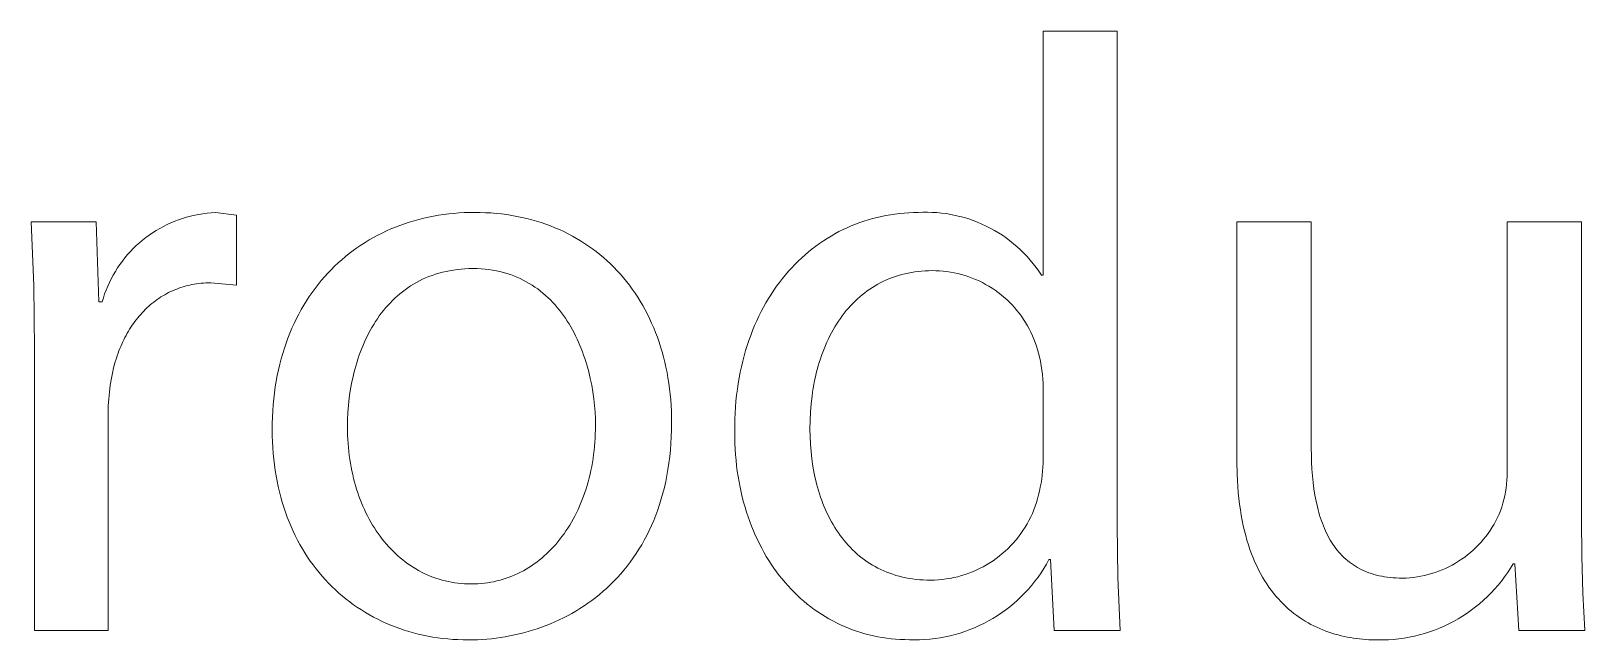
# Model space of a CAD drawing. Header units: millimetres. Extents: x 1287 to 5317, y -239 to 2577.
# Drawn here: x 4055.1 to 4129.3, y -172 to -143 of the extents above; entities that cross this region are included whole.
import ezdxf

# ---------------------------------------------------------------- set-up
doc = ezdxf.new("R2010")
doc.units = ezdxf.units.MM
doc.header["$MEASUREMENT"] = 0
doc.layers.add('Domyślny', color=7, linetype='Continuous', true_color=0x000000)

msp = doc.modelspace()

# ---------------------------------------------------------------- linework, layer by layer
at = {"layer": 'Domyślny', "color": 18, "lineweight": 15, "true_color": 0x000000}
for p, q in [((4103.424, -154.618), (4103.424, -142.955)), ((4103.424, -142.955), (4106.967, -142.955)), ((4106.967, -142.955), (4106.967, -166.549)), ((4055.203, -155.117), (4055.073, -152.072)), ((4055.073, -152.072), (4058.186, -152.072)), ((4058.186, -152.072), (4058.307, -155.897)), ((4061.573, -152.199), (4061.754, -152.116)), ((4061.754, -152.116), (4061.938, -152.039)), ((4061.938, -152.039), (4062.124, -151.969)), ((4062.124, -151.969), (4062.313, -151.905)), ((4062.313, -151.905), (4062.503, -151.847)), ((4062.503, -151.847), (4062.696, -151.796)), ((4062.696, -151.796), (4062.89, -151.751)), ((4062.89, -151.751), (4063.085, -151.714)), ((4063.085, -151.714), (4063.282, -151.682)), ((4063.282, -151.682), (4063.479, -151.658)), ((4063.479, -151.658), (4063.678, -151.64)), ((4063.678, -151.64), (4063.877, -151.629)), ((4063.877, -151.629), (4064.883, -151.75)), ((4064.883, -151.75), (4064.883, -155.092)), ((4072.699, -152.239), (4072.92, -152.16)), ((4072.92, -152.16), (4073.145, -152.087)), ((4073.145, -152.087), (4073.371, -152.018)), ((4073.371, -152.018), (4073.601, -151.955)), ((4073.601, -151.955), (4073.833, -151.898)), ((4073.833, -151.898), (4074.067, -151.846)), ((4074.067, -151.846), (4074.303, -151.799)), ((4074.303, -151.799), (4074.542, -151.757)), ((4074.542, -151.757), (4074.782, -151.721)), ((4074.782, -151.721), (4075.025, -151.691)), ((4075.025, -151.691), (4075.27, -151.666)), ((4075.27, -151.666), (4075.517, -151.646)), ((4075.517, -151.646), (4075.765, -151.632)), ((4075.765, -151.632), (4076.016, -151.624)), ((4076.016, -151.624), (4076.268, -151.621)), ((4076.268, -151.621), (4076.529, -151.624)), ((4076.529, -151.624), (4076.788, -151.633)), ((4076.788, -151.633), (4077.045, -151.648)), ((4077.045, -151.648), (4077.298, -151.668)), ((4077.298, -151.668), (4077.548, -151.695)), ((4077.548, -151.695), (4077.796, -151.727)), ((4077.796, -151.727), (4078.041, -151.765)), ((4078.041, -151.765), (4078.283, -151.808)), ((4078.283, -151.808), (4078.521, -151.857)), ((4078.521, -151.857), (4078.757, -151.911)), ((4078.757, -151.911), (4078.99, -151.971)), ((4078.99, -151.971), (4079.219, -152.037)), ((4079.219, -152.037), (4079.445, -152.108)), ((4079.445, -152.108), (4079.668, -152.184)), ((4079.668, -152.184), (4079.888, -152.265)), ((4094.259, -152.265), (4094.459, -152.183)), ((4094.459, -152.183), (4094.662, -152.107)), ((4094.662, -152.107), (4094.866, -152.037)), ((4094.866, -152.037), (4095.072, -151.972)), ((4095.072, -151.972), (4095.28, -151.912)), ((4095.28, -151.912), (4095.49, -151.858)), ((4095.49, -151.858), (4095.702, -151.809)), ((4095.702, -151.809), (4095.916, -151.767)), ((4095.916, -151.767), (4096.131, -151.729)), ((4096.131, -151.729), (4096.348, -151.697)), ((4096.348, -151.697), (4096.566, -151.671)), ((4096.566, -151.671), (4096.786, -151.651)), ((4096.786, -151.651), (4097.007, -151.637)), ((4097.007, -151.637), (4097.229, -151.628)), ((4097.229, -151.628), (4097.452, -151.625)), ((4097.452, -151.625), (4097.675, -151.615)), ((4097.675, -151.615), (4097.899, -151.613)), ((4097.899, -151.613), (4098.122, -151.618)), ((4098.122, -151.618), (4098.346, -151.631)), ((4098.346, -151.631), (4098.568, -151.652)), ((4098.568, -151.652), (4098.79, -151.68)), ((4098.79, -151.68), (4099.011, -151.716)), ((4099.011, -151.716), (4099.23, -151.76)), ((4099.23, -151.76), (4099.447, -151.811)), ((4099.447, -151.811), (4099.663, -151.869)), ((4099.663, -151.869), (4099.877, -151.935)), ((4099.877, -151.935), (4100.088, -152.008)), ((4100.088, -152.008), (4100.297, -152.088)), ((4100.297, -152.088), (4100.503, -152.175)), ((4100.503, -152.175), (4100.705, -152.27)), ((4112.685, -163.5), (4112.685, -152.065)), ((4112.685, -152.065), (4116.241, -152.065)), ((4116.241, -152.065), (4116.241, -162.882)), ((4125.595, -164.05), (4125.595, -152.065)), ((4125.595, -152.065), (4129.152, -152.065)), ((4129.152, -152.065), (4129.152, -166.278)), ((4060.4, -152.944), (4060.556, -152.821)), ((4060.556, -152.821), (4060.716, -152.703)), ((4060.716, -152.703), (4060.881, -152.591)), ((4060.881, -152.591), (4061.049, -152.484)), ((4061.049, -152.484), (4061.22, -152.383)), ((4061.22, -152.383), (4061.395, -152.288)), ((4061.395, -152.288), (4061.573, -152.199)), ((4071.228, -152.936), (4071.429, -152.821)), ((4071.429, -152.821), (4071.633, -152.711)), ((4071.633, -152.711), (4071.84, -152.606)), ((4071.84, -152.606), (4072.05, -152.507)), ((4072.05, -152.507), (4072.264, -152.412)), ((4072.264, -152.412), (4072.48, -152.323)), ((4072.48, -152.323), (4072.699, -152.239)), ((4079.888, -152.265), (4080.104, -152.352)), ((4080.104, -152.352), (4080.317, -152.444)), ((4080.317, -152.444), (4080.527, -152.54)), ((4080.527, -152.54), (4080.733, -152.642)), ((4080.733, -152.642), (4080.936, -152.749)), ((4080.936, -152.749), (4081.135, -152.861)), ((4081.135, -152.861), (4081.33, -152.978)), ((4092.926, -152.981), (4093.109, -152.863)), ((4093.109, -152.863), (4093.294, -152.75)), ((4093.294, -152.75), (4093.482, -152.643)), ((4093.482, -152.643), (4093.673, -152.54)), ((4093.673, -152.54), (4093.866, -152.443)), ((4093.866, -152.443), (4094.062, -152.351)), ((4094.062, -152.351), (4094.259, -152.265)), ((4100.705, -152.27), (4100.904, -152.371)), ((4100.904, -152.371), (4101.1, -152.479)), ((4101.1, -152.479), (4101.292, -152.594)), ((4101.292, -152.594), (4101.48, -152.715)), ((4101.48, -152.715), (4101.664, -152.842)), ((4101.664, -152.842), (4101.843, -152.976)), ((4059.558, -153.789), (4059.686, -153.637)), ((4059.686, -153.637), (4059.819, -153.489)), ((4059.819, -153.489), (4059.957, -153.345)), ((4059.957, -153.345), (4060.1, -153.207)), ((4060.1, -153.207), (4060.248, -153.073)), ((4060.248, -153.073), (4060.4, -152.944)), ((4070.092, -153.731), (4070.272, -153.586)), ((4070.272, -153.586), (4070.456, -153.446)), ((4070.456, -153.446), (4070.644, -153.311)), ((4070.644, -153.311), (4070.835, -153.181)), ((4070.835, -153.181), (4071.03, -153.056)), ((4071.03, -153.056), (4071.228, -152.936)), ((4081.33, -152.978), (4081.522, -153.1)), ((4081.522, -153.1), (4081.71, -153.227)), ((4081.71, -153.227), (4081.894, -153.358)), ((4081.894, -153.358), (4082.075, -153.494)), ((4082.075, -153.494), (4082.251, -153.635)), ((4082.251, -153.635), (4082.424, -153.781)), ((4091.891, -153.794), (4092.056, -153.647)), ((4092.056, -153.647), (4092.224, -153.503)), ((4092.224, -153.503), (4092.395, -153.365)), ((4092.395, -153.365), (4092.569, -153.232)), ((4092.569, -153.232), (4092.746, -153.104)), ((4092.746, -153.104), (4092.926, -152.981)), ((4101.843, -152.976), (4102.017, -153.116)), ((4102.017, -153.116), (4102.187, -153.262)), ((4102.187, -153.262), (4102.351, -153.413)), ((4102.351, -153.413), (4102.51, -153.57)), ((4102.51, -153.57), (4102.664, -153.732)), ((4059.1, -154.44), (4059.206, -154.272)), ((4059.206, -154.272), (4059.318, -154.107)), ((4059.318, -154.107), (4059.435, -153.946)), ((4059.435, -153.946), (4059.558, -153.789)), ((4069.245, -154.528), (4069.407, -154.359)), ((4069.407, -154.359), (4069.572, -154.194)), ((4069.572, -154.194), (4069.741, -154.035)), ((4069.741, -154.035), (4069.915, -153.88)), ((4069.915, -153.88), (4070.092, -153.731)), ((4075.072, -154.404), (4074.898, -154.439)), ((4075.249, -154.374), (4075.072, -154.404)), ((4075.43, -154.349), (4075.249, -154.374)), ((4075.614, -154.33), (4075.43, -154.349)), ((4075.802, -154.316), (4075.614, -154.33)), ((4075.993, -154.308), (4075.802, -154.316)), ((4076.187, -154.305), (4075.993, -154.308)), ((4076.382, -154.308), (4076.187, -154.305)), ((4076.574, -154.317), (4076.382, -154.308)), ((4076.761, -154.332), (4076.574, -154.317)), ((4076.945, -154.353), (4076.761, -154.332)), ((4077.126, -154.379), (4076.945, -154.353)), ((4077.302, -154.411), (4077.126, -154.379)), ((4077.475, -154.449), (4077.302, -154.411)), ((4082.424, -153.781), (4082.593, -153.93)), ((4082.593, -153.93), (4082.758, -154.085)), ((4082.758, -154.085), (4082.919, -154.244)), ((4082.919, -154.244), (4083.075, -154.407)), ((4083.075, -154.407), (4083.228, -154.575)), ((4091.264, -154.435), (4091.415, -154.268)), ((4091.415, -154.268), (4091.57, -154.105)), ((4091.57, -154.105), (4091.729, -153.947)), ((4091.729, -153.947), (4091.891, -153.794)), ((4097.784, -154.412), (4097.618, -154.424)), ((4097.953, -154.405), (4097.784, -154.412)), ((4098.123, -154.403), (4097.953, -154.405)), ((4098.301, -154.405), (4098.123, -154.403)), ((4098.479, -154.413), (4098.301, -154.405)), ((4098.656, -154.427), (4098.479, -154.413)), ((4102.664, -153.732), (4102.812, -153.9)), ((4102.812, -153.9), (4102.954, -154.072)), ((4102.954, -154.072), (4103.09, -154.25)), ((4103.09, -154.25), (4103.22, -154.432)), ((4055.234, -158.165), (4055.203, -155.117)), ((4058.658, -155.331), (4058.734, -155.147)), ((4058.734, -155.147), (4058.817, -154.966)), ((4058.817, -154.966), (4058.905, -154.787)), ((4058.905, -154.787), (4058.999, -154.612)), ((4058.999, -154.612), (4059.1, -154.44)), ((4062.442, -155.145), (4062.338, -155.175)), ((4062.547, -155.118), (4062.442, -155.145)), ((4062.653, -155.093), (4062.547, -155.118)), ((4062.761, -155.07), (4062.653, -155.093)), ((4062.869, -155.05), (4062.761, -155.07)), ((4062.979, -155.033), (4062.869, -155.05)), ((4063.09, -155.018), (4062.979, -155.033)), ((4063.202, -155.006), (4063.09, -155.018)), ((4063.316, -154.996), (4063.202, -155.006)), ((4063.43, -154.99), (4063.316, -154.996)), ((4063.545, -154.986), (4063.43, -154.99)), ((4063.662, -154.984), (4063.545, -154.986)), ((4064.883, -155.092), (4063.662, -154.984)), ((4068.64, -155.252), (4068.785, -155.064)), ((4068.785, -155.064), (4068.934, -154.88)), ((4068.934, -154.88), (4069.087, -154.702)), ((4069.087, -154.702), (4069.245, -154.528)), ((4073.205, -155.133), (4073.071, -155.222)), ((4073.343, -155.048), (4073.205, -155.133)), ((4073.483, -154.967), (4073.343, -155.048)), ((4073.627, -154.89), (4073.483, -154.967)), ((4073.774, -154.818), (4073.627, -154.89)), ((4073.925, -154.75), (4073.774, -154.818)), ((4074.079, -154.686), (4073.925, -154.75)), ((4074.236, -154.627), (4074.079, -154.686)), ((4074.396, -154.573), (4074.236, -154.627)), ((4074.56, -154.523), (4074.396, -154.573)), ((4074.727, -154.478), (4074.56, -154.523)), ((4074.898, -154.439), (4074.727, -154.478)), ((4077.645, -154.491), (4077.475, -154.449)), ((4077.811, -154.539), (4077.645, -154.491)), ((4077.973, -154.592), (4077.811, -154.539)), ((4078.132, -154.65), (4077.973, -154.592)), ((4078.287, -154.713), (4078.132, -154.65)), ((4078.439, -154.781), (4078.287, -154.713)), ((4078.587, -154.853), (4078.439, -154.781)), ((4078.732, -154.93), (4078.587, -154.853)), ((4078.874, -155.011), (4078.732, -154.93)), ((4079.012, -155.096), (4078.874, -155.011)), ((4079.146, -155.186), (4079.012, -155.096)), ((4083.228, -154.575), (4083.377, -154.747)), ((4083.377, -154.747), (4083.521, -154.924)), ((4083.521, -154.924), (4083.661, -155.104)), ((4083.661, -155.104), (4083.797, -155.289)), ((4090.56, -155.342), (4090.693, -155.151)), ((4090.693, -155.151), (4090.83, -154.965)), ((4090.83, -154.965), (4090.971, -154.784)), ((4090.971, -154.784), (4091.116, -154.607)), ((4091.116, -154.607), (4091.264, -154.435)), ((4095.401, -155.123), (4095.272, -155.202)), ((4095.532, -155.047), (4095.401, -155.123)), ((4095.665, -154.976), (4095.532, -155.047)), ((4095.801, -154.908), (4095.665, -154.976)), ((4095.94, -154.845), (4095.801, -154.908)), ((4096.081, -154.785), (4095.94, -154.845)), ((4096.224, -154.73), (4096.081, -154.785)), ((4096.37, -154.679), (4096.224, -154.73)), ((4096.518, -154.632), (4096.37, -154.679)), ((4096.668, -154.589), (4096.518, -154.632)), ((4096.82, -154.55), (4096.668, -154.589)), ((4096.975, -154.516), (4096.82, -154.55)), ((4097.133, -154.487), (4096.975, -154.516)), ((4097.292, -154.461), (4097.133, -154.487)), ((4097.454, -154.44), (4097.292, -154.461)), ((4097.618, -154.424), (4097.454, -154.44)), ((4098.833, -154.448), (4098.656, -154.427)), ((4099.009, -154.474), (4098.833, -154.448)), ((4099.184, -154.506), (4099.009, -154.474)), ((4099.358, -154.544), (4099.184, -154.506)), ((4099.53, -154.589), (4099.358, -154.544)), ((4099.701, -154.638), (4099.53, -154.589)), ((4099.87, -154.694), (4099.701, -154.638)), ((4100.037, -154.756), (4099.87, -154.694)), ((4100.201, -154.823), (4100.037, -154.756)), ((4100.364, -154.896), (4100.201, -154.823)), ((4100.523, -154.974), (4100.364, -154.896)), ((4100.681, -155.057), (4100.523, -154.974)), ((4100.835, -155.146), (4100.681, -155.057)), ((4100.986, -155.24), (4100.835, -155.146)), ((4103.22, -154.432), (4103.344, -154.618)), ((4103.344, -154.618), (4103.424, -154.618)), ((4058.307, -155.897), (4058.468, -155.897)), ((4058.468, -155.897), (4058.525, -155.706)), ((4058.525, -155.706), (4058.588, -155.517)), ((4058.588, -155.517), (4058.658, -155.331)), ((4061.016, -155.842), (4060.932, -155.907)), ((4061.102, -155.78), (4061.016, -155.842)), ((4061.189, -155.72), (4061.102, -155.78)), ((4061.278, -155.662), (4061.189, -155.72)), ((4061.367, -155.607), (4061.278, -155.662)), ((4061.459, -155.553), (4061.367, -155.607)), ((4061.551, -155.502), (4061.459, -155.553)), ((4061.645, -155.453), (4061.551, -155.502)), ((4061.74, -155.406), (4061.645, -155.453)), ((4061.837, -155.362), (4061.74, -155.406)), ((4061.934, -155.32), (4061.837, -155.362)), ((4062.033, -155.28), (4061.934, -155.32)), ((4062.134, -155.243), (4062.033, -155.28)), ((4062.235, -155.208), (4062.134, -155.243)), ((4062.338, -155.175), (4062.235, -155.208)), ((4068.103, -156.05), (4068.231, -155.844)), ((4068.231, -155.844), (4068.363, -155.642)), ((4068.363, -155.642), (4068.499, -155.444)), ((4068.499, -155.444), (4068.64, -155.252)), ((4072.334, -155.834), (4072.222, -155.949)), ((4072.449, -155.723), (4072.334, -155.834)), ((4072.567, -155.616), (4072.449, -155.723)), ((4072.688, -155.512), (4072.567, -155.616)), ((4072.813, -155.411), (4072.688, -155.512)), ((4072.94, -155.315), (4072.813, -155.411)), ((4073.071, -155.222), (4072.94, -155.315)), ((4079.278, -155.279), (4079.146, -155.186)), ((4079.406, -155.377), (4079.278, -155.279)), ((4079.53, -155.478), (4079.406, -155.377)), ((4079.652, -155.583), (4079.53, -155.478)), ((4079.77, -155.692), (4079.652, -155.583)), ((4079.885, -155.804), (4079.77, -155.692)), ((4079.996, -155.919), (4079.885, -155.804)), ((4083.797, -155.289), (4083.928, -155.478)), ((4083.928, -155.478), (4084.055, -155.671)), ((4084.055, -155.671), (4084.178, -155.868)), ((4084.178, -155.868), (4084.296, -156.069)), ((4090.184, -155.941), (4090.305, -155.737)), ((4090.305, -155.737), (4090.431, -155.537)), ((4090.431, -155.537), (4090.56, -155.342)), ((4094.441, -155.86), (4094.333, -155.969)), ((4094.552, -155.756), (4094.441, -155.86)), ((4094.666, -155.654), (4094.552, -155.756)), ((4094.782, -155.557), (4094.666, -155.654)), ((4094.901, -155.462), (4094.782, -155.557)), ((4095.022, -155.372), (4094.901, -155.462)), ((4095.146, -155.285), (4095.022, -155.372)), ((4095.272, -155.202), (4095.146, -155.285)), ((4101.133, -155.34), (4100.986, -155.24)), ((4101.277, -155.444), (4101.133, -155.34)), ((4101.418, -155.553), (4101.277, -155.444)), ((4101.555, -155.667), (4101.418, -155.553)), ((4101.688, -155.785), (4101.555, -155.667)), ((4101.816, -155.908), (4101.688, -155.785)), ((4060.238, -156.577), (4060.168, -156.661)), ((4060.309, -156.494), (4060.238, -156.577)), ((4060.382, -156.414), (4060.309, -156.494)), ((4060.456, -156.336), (4060.382, -156.414)), ((4060.531, -156.259), (4060.456, -156.336)), ((4060.609, -156.185), (4060.531, -156.259)), ((4060.687, -156.112), (4060.609, -156.185)), ((4060.767, -156.042), (4060.687, -156.112)), ((4060.849, -155.973), (4060.767, -156.042)), ((4060.932, -155.907), (4060.849, -155.973)), ((4067.749, -156.697), (4067.862, -156.477)), ((4067.862, -156.477), (4067.981, -156.261)), ((4067.981, -156.261), (4068.103, -156.05)), ((4071.711, -156.568), (4071.618, -156.701)), ((4071.807, -156.438), (4071.711, -156.568)), ((4071.906, -156.311), (4071.807, -156.438)), ((4072.008, -156.187), (4071.906, -156.311)), ((4072.114, -156.067), (4072.008, -156.187)), ((4072.222, -155.949), (4072.114, -156.067)), ((4080.105, -156.038), (4079.996, -155.919)), ((4080.21, -156.16), (4080.105, -156.038)), ((4080.312, -156.285), (4080.21, -156.16)), ((4080.411, -156.412), (4080.312, -156.285)), ((4080.506, -156.543), (4080.411, -156.412)), ((4080.599, -156.676), (4080.506, -156.543)), ((4084.296, -156.069), (4084.41, -156.274)), ((4084.41, -156.274), (4084.519, -156.483)), ((4084.519, -156.483), (4084.624, -156.695)), ((4089.741, -156.803), (4089.845, -156.581)), ((4089.845, -156.581), (4089.954, -156.363)), ((4089.954, -156.363), (4090.067, -156.15)), ((4090.067, -156.15), (4090.184, -155.941)), ((4093.83, -156.56), (4093.738, -156.688)), ((4093.926, -156.436), (4093.83, -156.56)), ((4094.023, -156.314), (4093.926, -156.436)), ((4094.124, -156.196), (4094.023, -156.314)), ((4094.227, -156.08), (4094.124, -156.196)), ((4094.333, -155.969), (4094.227, -156.08)), ((4101.941, -156.035), (4101.816, -155.908)), ((4102.061, -156.167), (4101.941, -156.035)), ((4102.176, -156.302), (4102.061, -156.167)), ((4102.287, -156.441), (4102.176, -156.302)), ((4102.393, -156.584), (4102.287, -156.441)), ((4102.494, -156.73), (4102.393, -156.584)), ((4059.724, -157.299), (4059.667, -157.398)), ((4059.783, -157.203), (4059.724, -157.299)), ((4059.843, -157.108), (4059.783, -157.203)), ((4059.905, -157.015), (4059.843, -157.108)), ((4059.968, -156.924), (4059.905, -157.015)), ((4060.033, -156.834), (4059.968, -156.924)), ((4060.1, -156.747), (4060.033, -156.834)), ((4060.168, -156.661), (4060.1, -156.747)), ((4067.345, -157.622), (4067.438, -157.385)), ((4067.438, -157.385), (4067.537, -157.151)), ((4067.537, -157.151), (4067.641, -156.922)), ((4067.641, -156.922), (4067.749, -156.697)), ((4071.276, -157.257), (4071.198, -157.403)), ((4071.357, -157.114), (4071.276, -157.257)), ((4071.441, -156.974), (4071.357, -157.114)), ((4071.528, -156.836), (4071.441, -156.974)), ((4071.618, -156.701), (4071.528, -156.836)), ((4080.688, -156.811), (4080.599, -156.676)), ((4080.775, -156.949), (4080.688, -156.811)), ((4080.858, -157.09), (4080.775, -156.949)), ((4080.938, -157.232), (4080.858, -157.09)), ((4081.015, -157.377), (4080.938, -157.232)), ((4081.09, -157.523), (4081.015, -157.377)), ((4084.624, -156.695), (4084.723, -156.912)), ((4084.723, -156.912), (4084.819, -157.132)), ((4084.819, -157.132), (4084.909, -157.355)), ((4084.909, -157.355), (4084.995, -157.583)), ((4089.455, -157.495), (4089.546, -157.26)), ((4089.546, -157.26), (4089.641, -157.029)), ((4089.641, -157.029), (4089.741, -156.803)), ((4093.316, -157.374), (4093.24, -157.52)), ((4093.395, -157.231), (4093.316, -157.374)), ((4093.476, -157.091), (4093.395, -157.231)), ((4093.561, -156.954), (4093.476, -157.091)), ((4093.648, -156.82), (4093.561, -156.954)), ((4093.738, -156.688), (4093.648, -156.82)), ((4102.59, -156.88), (4102.494, -156.73)), ((4102.681, -157.033), (4102.59, -156.88)), ((4102.766, -157.189), (4102.681, -157.033)), ((4102.846, -157.348), (4102.766, -157.189)), ((4102.921, -157.51), (4102.846, -157.348)), ((4059.315, -158.129), (4059.271, -158.24)), ((4059.36, -158.02), (4059.315, -158.129)), ((4059.407, -157.913), (4059.36, -158.02)), ((4059.456, -157.806), (4059.407, -157.913)), ((4059.506, -157.702), (4059.456, -157.806)), ((4059.558, -157.599), (4059.506, -157.702)), ((4059.612, -157.497), (4059.558, -157.599)), ((4059.667, -157.398), (4059.612, -157.497)), ((4067.095, -158.363), (4067.173, -158.112)), ((4067.173, -158.112), (4067.256, -157.865)), ((4067.256, -157.865), (4067.345, -157.622)), ((4070.916, -158.005), (4070.853, -158.161)), ((4070.982, -157.852), (4070.916, -158.005)), ((4071.051, -157.7), (4070.982, -157.852)), ((4071.123, -157.55), (4071.051, -157.7)), ((4071.198, -157.403), (4071.123, -157.55)), ((4081.161, -157.672), (4081.09, -157.523)), ((4081.229, -157.822), (4081.161, -157.672)), ((4081.295, -157.973), (4081.229, -157.822)), ((4081.357, -158.127), (4081.295, -157.973)), ((4081.417, -158.281), (4081.357, -158.127)), ((4084.995, -157.583), (4085.075, -157.814)), ((4085.075, -157.814), (4085.151, -158.048)), ((4085.151, -158.048), (4085.222, -158.286)), ((4089.211, -158.225), (4089.288, -157.977)), ((4089.288, -157.977), (4089.369, -157.734)), ((4089.369, -157.734), (4089.455, -157.495)), ((4093.028, -157.975), (4092.963, -158.132)), ((4093.096, -157.821), (4093.028, -157.975)), ((4093.166, -157.669), (4093.096, -157.821)), ((4093.24, -157.52), (4093.166, -157.669)), ((4102.99, -157.674), (4102.921, -157.51)), ((4103.054, -157.84), (4102.99, -157.674)), ((4103.111, -158.008), (4103.054, -157.84)), ((4103.163, -158.178), (4103.111, -158.008)), ((4055.234, -171.599), (4055.234, -158.165)), ((4059.08, -158.814), (4059.016, -159.054)), ((4059.151, -158.58), (4059.08, -158.814)), ((4059.19, -158.466), (4059.151, -158.58)), ((4059.23, -158.352), (4059.19, -158.466)), ((4059.271, -158.24), (4059.23, -158.352)), ((4066.955, -158.878), (4067.022, -158.618)), ((4067.022, -158.618), (4067.095, -158.363)), ((4070.631, -158.8), (4070.582, -158.964)), ((4070.682, -158.638), (4070.631, -158.8)), ((4070.736, -158.477), (4070.682, -158.638)), ((4070.793, -158.318), (4070.736, -158.477)), ((4070.853, -158.161), (4070.793, -158.318)), ((4081.474, -158.437), (4081.417, -158.281)), ((4081.528, -158.594), (4081.474, -158.437)), ((4081.579, -158.752), (4081.528, -158.594)), ((4081.627, -158.911), (4081.579, -158.752)), ((4085.222, -158.286), (4085.288, -158.528)), ((4085.288, -158.528), (4085.349, -158.772)), ((4085.349, -158.772), (4085.405, -159.02)), ((4089.011, -158.992), (4089.073, -158.732)), ((4089.073, -158.732), (4089.14, -158.476)), ((4089.14, -158.476), (4089.211, -158.225)), ((4092.733, -158.786), (4092.682, -158.955)), ((4092.786, -158.618), (4092.733, -158.786)), ((4092.842, -158.454), (4092.786, -158.618)), ((4092.901, -158.292), (4092.842, -158.454)), ((4092.963, -158.132), (4092.901, -158.292)), ((4103.21, -158.35), (4103.163, -158.178)), ((4103.25, -158.523), (4103.21, -158.35)), ((4103.297, -158.733), (4103.25, -158.523)), ((4103.336, -158.944), (4103.297, -158.733)), ((4058.911, -159.547), (4058.856, -159.875)), ((4058.96, -159.298), (4058.911, -159.547)), ((4059.016, -159.054), (4058.96, -159.298)), ((4066.786, -159.682), (4066.837, -159.409)), ((4066.837, -159.409), (4066.893, -159.141)), ((4066.893, -159.141), (4066.955, -158.878)), ((4070.454, -159.463), (4070.383, -159.8)), ((4070.494, -159.295), (4070.454, -159.463)), ((4070.537, -159.129), (4070.494, -159.295)), ((4070.582, -158.964), (4070.537, -159.129)), ((4081.715, -159.231), (4081.627, -158.911)), ((4081.792, -159.553), (4081.715, -159.231)), ((4081.859, -159.877), (4081.792, -159.553)), ((4085.405, -159.02), (4085.456, -159.272)), ((4085.456, -159.272), (4085.501, -159.526)), ((4085.501, -159.526), (4085.542, -159.784)), ((4088.858, -159.795), (4088.904, -159.523)), ((4088.904, -159.523), (4088.955, -159.256)), ((4088.955, -159.256), (4089.011, -158.992)), ((4092.549, -159.478), (4092.51, -159.657)), ((4092.59, -159.301), (4092.549, -159.478)), ((4092.635, -159.127), (4092.59, -159.301)), ((4092.682, -158.955), (4092.635, -159.127)), ((4103.368, -159.156), (4103.336, -158.944)), ((4103.393, -159.37), (4103.368, -159.156)), ((4103.411, -159.584), (4103.393, -159.37)), ((4103.421, -159.798), (4103.411, -159.584)), ((4058.813, -160.204), (4058.781, -160.535)), ((4058.856, -159.875), (4058.813, -160.204)), ((4066.668, -160.524), (4066.702, -160.239)), ((4066.702, -160.239), (4066.741, -159.958)), ((4066.741, -159.958), (4066.786, -159.682)), ((4070.323, -160.142), (4070.274, -160.486)), ((4070.383, -159.8), (4070.323, -160.142)), ((4081.914, -160.201), (4081.859, -159.877)), ((4081.959, -160.524), (4081.914, -160.201)), ((4085.542, -159.784), (4085.577, -160.045)), ((4085.577, -160.045), (4085.607, -160.309)), ((4085.607, -160.309), (4085.632, -160.576)), ((4088.752, -160.633), (4088.782, -160.35)), ((4088.782, -160.35), (4088.817, -160.071)), ((4088.817, -160.071), (4088.858, -159.795)), ((4092.412, -160.206), (4092.386, -160.393)), ((4092.442, -160.021), (4092.412, -160.206)), ((4092.474, -159.838), (4092.442, -160.021)), ((4092.51, -159.657), (4092.474, -159.838)), ((4103.424, -160.013), (4103.421, -159.798)), ((4103.424, -163.408), (4103.424, -160.013)), ((4058.76, -160.866), (4058.75, -161.198)), ((4058.781, -160.535), (4058.76, -160.866)), ((4066.619, -161.105), (4066.641, -160.813)), ((4066.641, -160.813), (4066.668, -160.524)), ((4070.236, -160.832), (4070.21, -161.179)), ((4070.274, -160.486), (4070.236, -160.832)), ((4081.994, -160.846), (4081.959, -160.524)), ((4082.019, -161.166), (4081.994, -160.846)), ((4085.632, -160.576), (4085.651, -160.846)), ((4085.651, -160.846), (4085.665, -161.119)), ((4088.709, -161.211), (4088.728, -160.921)), ((4088.728, -160.921), (4088.752, -160.633)), ((4092.342, -160.774), (4092.311, -161.162)), ((4092.386, -160.393), (4092.342, -160.774)), ((4058.75, -161.198), (4058.75, -171.599)), ((4066.592, -162.008), (4066.595, -161.703)), ((4066.595, -161.703), (4066.604, -161.402)), ((4066.604, -161.402), (4066.619, -161.105)), ((4070.194, -161.527), (4070.188, -161.874)), ((4070.21, -161.179), (4070.194, -161.527)), ((4082.034, -161.482), (4082.019, -161.166)), ((4082.039, -161.794), (4082.034, -161.482)), ((4082.037, -161.999), (4082.039, -161.794)), ((4085.665, -161.119), (4085.673, -161.394)), ((4085.676, -161.673), (4085.672, -162.008)), ((4085.673, -161.394), (4085.676, -161.673)), ((4088.689, -162.106), (4088.69, -161.804)), ((4088.69, -161.804), (4088.697, -161.506)), ((4088.697, -161.506), (4088.709, -161.211)), ((4092.292, -161.557), (4092.285, -161.959)), ((4092.311, -161.162), (4092.292, -161.557)), ((4066.595, -162.296), (4066.592, -162.008)), ((4066.603, -162.579), (4066.595, -162.296)), ((4066.618, -162.86), (4066.603, -162.579)), ((4070.188, -161.874), (4070.19, -162.074)), ((4070.19, -162.074), (4070.195, -162.271)), ((4070.195, -162.271), (4070.204, -162.467)), ((4070.204, -162.467), (4070.217, -162.662)), ((4082.009, -162.604), (4082.022, -162.405)), ((4082.022, -162.405), (4082.031, -162.203)), ((4082.031, -162.203), (4082.037, -161.999)), ((4085.661, -162.338), (4085.643, -162.662)), ((4085.672, -162.008), (4085.661, -162.338)), ((4088.691, -162.384), (4088.689, -162.106)), ((4088.699, -162.658), (4088.691, -162.384)), ((4092.285, -161.959), (4092.291, -162.327)), ((4092.291, -162.327), (4092.308, -162.69)), ((4066.639, -163.136), (4066.618, -162.86)), ((4066.665, -163.41), (4066.639, -163.136)), ((4070.217, -162.662), (4070.233, -162.855)), ((4070.233, -162.855), (4070.252, -163.046)), ((4070.252, -163.046), (4070.275, -163.235)), ((4070.275, -163.235), (4070.301, -163.422)), ((4081.922, -163.383), (4081.949, -163.192)), ((4081.949, -163.192), (4081.973, -162.998)), ((4081.973, -162.998), (4081.993, -162.802)), ((4081.993, -162.802), (4082.009, -162.604)), ((4085.586, -163.291), (4085.548, -163.597)), ((4085.618, -162.979), (4085.586, -163.291)), ((4085.643, -162.662), (4085.618, -162.979)), ((4088.712, -162.929), (4088.699, -162.658)), ((4088.731, -163.198), (4088.712, -162.929)), ((4088.754, -163.463), (4088.731, -163.198)), ((4092.308, -162.69), (4092.336, -163.049)), ((4092.336, -163.049), (4092.376, -163.402)), ((4116.241, -162.882), (4116.244, -163.226)), ((4116.244, -163.226), (4116.254, -163.562)), ((4066.696, -163.68), (4066.665, -163.41)), ((4066.734, -163.946), (4066.696, -163.68)), ((4066.777, -164.208), (4066.734, -163.946)), ((4070.301, -163.422), (4070.33, -163.607)), ((4070.33, -163.607), (4070.363, -163.791)), ((4070.363, -163.791), (4070.399, -163.972)), ((4070.399, -163.972), (4070.438, -164.151)), ((4081.781, -164.128), (4081.821, -163.945)), ((4081.821, -163.945), (4081.858, -163.76)), ((4081.858, -163.76), (4081.892, -163.573)), ((4081.892, -163.573), (4081.922, -163.383)), ((4085.503, -163.897), (4085.451, -164.192)), ((4085.548, -163.597), (4085.503, -163.897)), ((4088.782, -163.725), (4088.754, -163.463)), ((4088.816, -163.984), (4088.782, -163.725)), ((4088.854, -164.24), (4088.816, -163.984)), ((4092.376, -163.402), (4092.427, -163.75)), ((4092.427, -163.75), (4092.456, -163.922)), ((4092.456, -163.922), (4092.489, -164.092)), ((4103.385, -164.179), (4103.404, -163.987)), ((4103.404, -163.987), (4103.417, -163.794)), ((4103.417, -163.794), (4103.424, -163.601)), ((4103.424, -163.601), (4103.424, -163.408)), ((4112.695, -164.126), (4112.685, -163.5)), ((4116.254, -163.562), (4116.272, -163.891)), ((4116.272, -163.891), (4116.296, -164.213)), ((4125.592, -164.236), (4125.595, -164.05)), ((4066.825, -164.467), (4066.777, -164.208)), ((4066.879, -164.723), (4066.825, -164.467)), ((4066.938, -164.974), (4066.879, -164.723)), ((4070.438, -164.151), (4070.48, -164.329)), ((4070.48, -164.329), (4070.526, -164.504)), ((4070.526, -164.504), (4070.574, -164.676)), ((4070.574, -164.676), (4070.626, -164.847)), ((4081.587, -164.836), (4081.641, -164.662)), ((4081.641, -164.662), (4081.691, -164.487)), ((4081.691, -164.487), (4081.737, -164.309)), ((4081.737, -164.309), (4081.781, -164.128)), ((4085.329, -164.763), (4085.259, -165.04)), ((4085.393, -164.48), (4085.329, -164.763)), ((4085.451, -164.192), (4085.393, -164.48)), ((4088.897, -164.493), (4088.854, -164.24)), ((4088.945, -164.742), (4088.897, -164.493)), ((4088.998, -164.988), (4088.945, -164.742)), ((4092.489, -164.092), (4092.524, -164.26)), ((4092.524, -164.26), (4092.562, -164.426)), ((4092.562, -164.426), (4092.603, -164.591)), ((4092.603, -164.591), (4092.647, -164.754)), ((4092.647, -164.754), (4092.694, -164.915)), ((4103.25, -164.938), (4103.293, -164.75)), ((4103.293, -164.75), (4103.33, -164.561)), ((4103.33, -164.561), (4103.36, -164.37)), ((4103.36, -164.37), (4103.385, -164.179)), ((4112.708, -164.428), (4112.695, -164.126)), ((4112.727, -164.723), (4112.708, -164.428)), ((4112.75, -165.011), (4112.727, -164.723)), ((4116.296, -164.213), (4116.327, -164.526)), ((4116.327, -164.526), (4116.366, -164.831)), ((4125.518, -164.975), (4125.546, -164.791)), ((4125.546, -164.791), (4125.567, -164.607)), ((4125.567, -164.607), (4125.583, -164.421)), ((4125.583, -164.421), (4125.592, -164.236)), ((4067.002, -165.222), (4066.938, -164.974)), ((4067.071, -165.466), (4067.002, -165.222)), ((4067.146, -165.707), (4067.071, -165.466)), ((4070.626, -164.847), (4070.681, -165.015)), ((4070.681, -165.015), (4070.739, -165.181)), ((4070.739, -165.181), (4070.8, -165.344)), ((4070.8, -165.344), (4070.864, -165.505)), ((4070.864, -165.505), (4070.93, -165.664)), ((4081.276, -165.663), (4081.344, -165.503)), ((4081.344, -165.503), (4081.409, -165.34)), ((4081.409, -165.34), (4081.472, -165.175)), ((4081.472, -165.175), (4081.531, -165.006)), ((4081.531, -165.006), (4081.587, -164.836)), ((4085.183, -165.312), (4085.1, -165.577)), ((4085.259, -165.04), (4085.183, -165.312)), ((4089.055, -165.231), (4088.998, -164.988)), ((4089.117, -165.47), (4089.055, -165.231)), ((4089.184, -165.706), (4089.117, -165.47)), ((4092.694, -164.915), (4092.743, -165.073)), ((4092.743, -165.073), (4092.796, -165.23)), ((4092.796, -165.23), (4092.851, -165.385)), ((4092.851, -165.385), (4092.909, -165.537)), ((4092.909, -165.537), (4092.969, -165.688)), ((4103.048, -165.655), (4103.108, -165.478)), ((4103.108, -165.478), (4103.162, -165.3)), ((4103.162, -165.3), (4103.209, -165.12)), ((4103.209, -165.12), (4103.25, -164.938)), ((4112.778, -165.292), (4112.75, -165.011)), ((4112.811, -165.565), (4112.778, -165.292)), ((4116.366, -164.831), (4116.413, -165.128)), ((4116.413, -165.128), (4116.467, -165.416)), ((4116.467, -165.416), (4116.53, -165.695)), ((4125.345, -165.698), (4125.397, -165.52)), ((4125.397, -165.52), (4125.443, -165.34)), ((4125.443, -165.34), (4125.484, -165.158)), ((4125.484, -165.158), (4125.518, -164.975)), ((4067.225, -165.943), (4067.146, -165.707)), ((4067.31, -166.176), (4067.225, -165.943)), ((4067.399, -166.404), (4067.31, -166.176)), ((4070.93, -165.664), (4071, -165.82)), ((4071, -165.82), (4071.073, -165.973)), ((4071.073, -165.973), (4071.148, -166.123)), ((4071.148, -166.123), (4071.226, -166.271)), ((4071.226, -166.271), (4071.307, -166.416)), ((4080.891, -166.423), (4080.974, -166.276)), ((4080.974, -166.276), (4081.053, -166.127)), ((4081.053, -166.127), (4081.13, -165.975)), ((4081.13, -165.975), (4081.204, -165.821)), ((4081.204, -165.821), (4081.276, -165.663)), ((4084.919, -166.091), (4084.82, -166.34)), ((4085.012, -165.837), (4084.919, -166.091)), ((4085.1, -165.577), (4085.012, -165.837)), ((4089.255, -165.938), (4089.184, -165.706)), ((4089.33, -166.166), (4089.255, -165.938)), ((4089.41, -166.391), (4089.33, -166.166)), ((4092.969, -165.688), (4093.033, -165.836)), ((4093.033, -165.836), (4093.099, -165.982)), ((4093.099, -165.982), (4093.168, -166.125)), ((4093.168, -166.125), (4093.24, -166.266)), ((4093.24, -166.266), (4093.315, -166.404)), ((4102.749, -166.336), (4102.833, -166.17)), ((4102.833, -166.17), (4102.911, -166)), ((4102.911, -166), (4102.983, -165.829)), ((4102.983, -165.829), (4103.048, -165.655)), ((4112.849, -165.832), (4112.811, -165.565)), ((4112.891, -166.092), (4112.849, -165.832)), ((4112.937, -166.345), (4112.891, -166.092)), ((4116.53, -165.695), (4116.564, -165.831)), ((4116.564, -165.831), (4116.601, -165.965)), ((4116.601, -165.965), (4116.639, -166.096)), ((4116.639, -166.096), (4116.68, -166.225)), ((4116.68, -166.225), (4116.723, -166.352)), ((4125.061, -166.357), (4125.142, -166.199)), ((4125.142, -166.199), (4125.217, -166.038)), ((4125.217, -166.038), (4125.286, -165.875)), ((4125.286, -165.875), (4125.345, -165.698)), ((4129.152, -166.278), (4129.16, -168.05)), ((4067.494, -166.629), (4067.399, -166.404)), ((4067.593, -166.85), (4067.494, -166.629)), ((4067.696, -167.066), (4067.593, -166.85)), ((4071.307, -166.416), (4071.391, -166.559)), ((4071.391, -166.559), (4071.477, -166.698)), ((4071.477, -166.698), (4071.566, -166.834)), ((4071.566, -166.834), (4071.658, -166.968)), ((4071.658, -166.968), (4071.752, -167.098)), ((4080.439, -167.108), (4080.535, -166.977)), ((4080.535, -166.977), (4080.628, -166.843)), ((4080.628, -166.843), (4080.718, -166.706)), ((4080.718, -166.706), (4080.806, -166.566)), ((4080.806, -166.566), (4080.891, -166.423)), ((4084.606, -166.82), (4084.491, -167.052)), ((4084.715, -166.583), (4084.606, -166.82)), ((4084.82, -166.34), (4084.715, -166.583)), ((4089.495, -166.613), (4089.41, -166.391)), ((4089.583, -166.83), (4089.495, -166.613)), ((4089.676, -167.044), (4089.583, -166.83)), ((4093.315, -166.404), (4093.393, -166.54)), ((4093.393, -166.54), (4093.473, -166.673)), ((4093.473, -166.673), (4093.556, -166.803)), ((4093.556, -166.803), (4093.642, -166.931)), ((4093.642, -166.931), (4093.731, -167.055)), ((4102.247, -167.118), (4102.358, -166.969)), ((4102.358, -166.969), (4102.464, -166.816)), ((4102.464, -166.816), (4102.565, -166.659)), ((4102.565, -166.659), (4102.66, -166.499)), ((4102.66, -166.499), (4102.749, -166.336)), ((4106.967, -166.549), (4107.001, -169.073)), ((4112.989, -166.591), (4112.937, -166.345)), ((4113.044, -166.83), (4112.989, -166.591)), ((4113.104, -167.063), (4113.044, -166.83)), ((4116.723, -166.352), (4116.768, -166.476)), ((4116.768, -166.476), (4116.815, -166.598)), ((4116.815, -166.598), (4116.864, -166.717)), ((4116.864, -166.717), (4116.915, -166.834)), ((4116.915, -166.834), (4116.969, -166.948)), ((4116.969, -166.948), (4117.025, -167.059)), ((4124.58, -167.101), (4124.686, -166.959)), ((4124.686, -166.959), (4124.788, -166.813)), ((4124.788, -166.813), (4124.884, -166.665)), ((4124.884, -166.665), (4124.975, -166.512)), ((4124.975, -166.512), (4125.061, -166.357)), ((4067.805, -167.279), (4067.696, -167.066)), ((4067.918, -167.487), (4067.805, -167.279)), ((4068.036, -167.692), (4067.918, -167.487)), ((4068.158, -167.892), (4068.036, -167.692)), ((4071.752, -167.098), (4071.849, -167.226)), ((4071.849, -167.226), (4071.948, -167.35)), ((4071.948, -167.35), (4072.05, -167.471)), ((4072.05, -167.471), (4072.155, -167.589)), ((4072.155, -167.589), (4072.262, -167.703)), ((4072.262, -167.703), (4072.371, -167.815)), ((4079.814, -167.825), (4079.924, -167.714)), ((4079.924, -167.714), (4080.032, -167.599)), ((4080.032, -167.599), (4080.137, -167.482)), ((4080.137, -167.482), (4080.24, -167.36)), ((4080.24, -167.36), (4080.341, -167.236)), ((4080.341, -167.236), (4080.439, -167.108)), ((4084.116, -167.714), (4083.982, -167.924)), ((4084.246, -167.499), (4084.116, -167.714)), ((4084.371, -167.278), (4084.246, -167.499)), ((4084.491, -167.052), (4084.371, -167.278)), ((4089.773, -167.254), (4089.676, -167.044)), ((4089.874, -167.461), (4089.773, -167.254)), ((4089.979, -167.663), (4089.874, -167.461)), ((4090.088, -167.861), (4089.979, -167.663)), ((4093.731, -167.055), (4093.823, -167.177)), ((4093.823, -167.177), (4093.917, -167.296)), ((4093.917, -167.296), (4094.015, -167.412)), ((4094.015, -167.412), (4094.115, -167.525)), ((4094.115, -167.525), (4094.218, -167.634)), ((4094.218, -167.634), (4094.324, -167.741)), ((4094.324, -167.741), (4094.432, -167.844)), ((4101.617, -167.802), (4101.752, -167.674)), ((4101.752, -167.674), (4101.883, -167.542)), ((4101.883, -167.542), (4102.01, -167.405)), ((4102.01, -167.405), (4102.131, -167.264)), ((4102.131, -167.264), (4102.247, -167.118)), ((4113.167, -167.289), (4113.104, -167.063)), ((4113.235, -167.509), (4113.167, -167.289)), ((4113.307, -167.723), (4113.235, -167.509)), ((4113.382, -167.93), (4113.307, -167.723)), ((4117.025, -167.059), (4117.084, -167.168)), ((4117.084, -167.168), (4117.144, -167.274)), ((4117.144, -167.274), (4117.207, -167.378)), ((4117.207, -167.378), (4117.273, -167.479)), ((4117.273, -167.479), (4117.34, -167.577)), ((4117.34, -167.577), (4117.41, -167.672)), ((4117.41, -167.672), (4117.483, -167.765)), ((4117.483, -167.765), (4117.558, -167.855)), ((4123.845, -167.869), (4123.978, -167.752)), ((4123.978, -167.752), (4124.107, -167.63)), ((4124.107, -167.63), (4124.232, -167.504)), ((4124.232, -167.504), (4124.353, -167.374)), ((4124.353, -167.374), (4124.469, -167.239)), ((4124.469, -167.239), (4124.58, -167.101)), ((4068.284, -168.088), (4068.158, -167.892)), ((4068.415, -168.279), (4068.284, -168.088)), ((4068.55, -168.467), (4068.415, -168.279)), ((4068.689, -168.65), (4068.55, -168.467)), ((4072.371, -167.815), (4072.482, -167.923)), ((4072.482, -167.923), (4072.596, -168.027)), ((4072.596, -168.027), (4072.712, -168.128)), ((4072.712, -168.128), (4072.831, -168.225)), ((4072.831, -168.225), (4072.952, -168.319)), ((4072.952, -168.319), (4073.075, -168.409)), ((4073.075, -168.409), (4073.2, -168.496)), ((4073.2, -168.496), (4073.327, -168.579)), ((4078.854, -168.587), (4078.981, -168.504)), ((4078.981, -168.504), (4079.106, -168.418)), ((4079.106, -168.418), (4079.23, -168.328)), ((4079.23, -168.328), (4079.351, -168.235)), ((4079.351, -168.235), (4079.47, -168.138)), ((4079.47, -168.138), (4079.587, -168.037)), ((4079.587, -168.037), (4079.701, -167.933)), ((4079.701, -167.933), (4079.814, -167.825)), ((4083.553, -168.521), (4083.401, -168.708)), ((4083.7, -168.327), (4083.553, -168.521)), ((4083.843, -168.128), (4083.7, -168.327)), ((4083.982, -167.924), (4083.843, -168.128)), ((4090.201, -168.056), (4090.088, -167.861)), ((4090.317, -168.246), (4090.201, -168.056)), ((4090.438, -168.433), (4090.317, -168.246)), ((4090.562, -168.615), (4090.438, -168.433)), ((4094.432, -167.844), (4094.543, -167.944)), ((4094.543, -167.944), (4094.658, -168.041)), ((4094.658, -168.041), (4094.775, -168.134)), ((4094.775, -168.134), (4094.894, -168.223)), ((4094.894, -168.223), (4095.017, -168.31)), ((4095.017, -168.31), (4095.142, -168.392)), ((4095.142, -168.392), (4095.27, -168.471)), ((4095.27, -168.471), (4095.401, -168.546)), ((4100.556, -168.553), (4100.719, -168.462)), ((4100.719, -168.462), (4100.878, -168.365)), ((4100.878, -168.365), (4101.033, -168.263)), ((4101.033, -168.263), (4101.185, -168.155)), ((4101.185, -168.155), (4101.333, -168.043)), ((4101.333, -168.043), (4101.477, -167.925)), ((4101.477, -167.925), (4101.617, -167.802)), ((4103.587, -168.427), (4103.46, -168.638)), ((4103.706, -168.213), (4103.587, -168.427)), ((4103.773, -168.213), (4103.706, -168.213)), ((4103.948, -171.595), (4103.773, -168.213)), ((4113.462, -168.131), (4113.382, -167.93)), ((4113.544, -168.326), (4113.462, -168.131)), ((4113.631, -168.515), (4113.544, -168.326)), ((4113.721, -168.698), (4113.631, -168.515)), ((4117.558, -167.855), (4117.636, -167.942)), ((4117.636, -167.942), (4117.716, -168.025)), ((4117.716, -168.025), (4117.798, -168.106)), ((4117.798, -168.106), (4117.883, -168.185)), ((4117.883, -168.185), (4117.971, -168.26)), ((4117.971, -168.26), (4118.061, -168.332)), ((4118.061, -168.332), (4118.153, -168.401)), ((4118.153, -168.401), (4118.249, -168.467)), ((4118.249, -168.467), (4118.347, -168.53)), ((4122.811, -168.552), (4122.969, -168.47)), ((4122.969, -168.47), (4123.123, -168.382)), ((4123.123, -168.382), (4123.274, -168.29)), ((4123.274, -168.29), (4123.422, -168.192)), ((4123.422, -168.192), (4123.567, -168.089)), ((4123.567, -168.089), (4123.708, -167.981)), ((4123.708, -167.981), (4123.845, -167.869)), ((4125.89, -168.411), (4125.759, -168.625)), ((4125.971, -168.411), (4125.89, -168.411)), ((4126.159, -171.592), (4125.971, -168.411)), ((4129.16, -168.05), (4129.214, -169.822)), ((4068.833, -168.828), (4068.689, -168.65)), ((4068.98, -169.003), (4068.833, -168.828)), ((4069.132, -169.172), (4068.98, -169.003)), ((4069.287, -169.338), (4069.132, -169.172)), ((4073.327, -168.579), (4073.456, -168.658)), ((4073.456, -168.658), (4073.588, -168.733)), ((4073.588, -168.733), (4073.721, -168.804)), ((4073.721, -168.804), (4073.857, -168.872)), ((4073.857, -168.872), (4073.994, -168.935)), ((4073.994, -168.935), (4074.134, -168.994)), ((4074.134, -168.994), (4074.275, -169.05)), ((4074.275, -169.05), (4074.418, -169.101)), ((4074.418, -169.101), (4074.563, -169.148)), ((4074.563, -169.148), (4074.71, -169.191)), ((4074.71, -169.191), (4074.858, -169.229)), ((4074.858, -169.229), (4075.009, -169.263)), ((4075.009, -169.263), (4075.161, -169.293)), ((4077.035, -169.294), (4077.184, -169.265)), ((4077.184, -169.265), (4077.333, -169.231)), ((4077.333, -169.231), (4077.479, -169.193)), ((4077.479, -169.193), (4077.625, -169.151)), ((4077.625, -169.151), (4077.768, -169.104)), ((4077.768, -169.104), (4077.91, -169.054)), ((4077.91, -169.054), (4078.05, -168.999)), ((4078.05, -168.999), (4078.189, -168.94)), ((4078.189, -168.94), (4078.325, -168.877)), ((4078.325, -168.877), (4078.46, -168.811)), ((4078.46, -168.811), (4078.593, -168.74)), ((4078.593, -168.74), (4078.725, -168.665)), ((4078.725, -168.665), (4078.854, -168.587)), ((4082.922, -169.24), (4082.755, -169.406)), ((4083.085, -169.068), (4082.922, -169.24)), ((4083.245, -168.891), (4083.085, -169.068)), ((4083.401, -168.708), (4083.245, -168.891)), ((4090.69, -168.793), (4090.562, -168.615)), ((4090.822, -168.967), (4090.69, -168.793)), ((4090.957, -169.136), (4090.822, -168.967)), ((4091.096, -169.302), (4090.957, -169.136)), ((4095.401, -168.546), (4095.535, -168.617)), ((4095.535, -168.617), (4095.672, -168.685)), ((4095.672, -168.685), (4095.811, -168.748)), ((4095.811, -168.748), (4095.953, -168.808)), ((4095.953, -168.808), (4096.098, -168.863)), ((4096.098, -168.863), (4096.246, -168.914)), ((4096.246, -168.914), (4096.397, -168.962)), ((4096.397, -168.962), (4096.55, -169.005)), ((4096.55, -169.005), (4096.706, -169.044)), ((4096.706, -169.044), (4096.865, -169.078)), ((4096.865, -169.078), (4097.027, -169.108)), ((4097.027, -169.108), (4097.191, -169.134)), ((4097.191, -169.134), (4097.359, -169.155)), ((4097.359, -169.155), (4097.529, -169.171)), ((4097.529, -169.171), (4097.702, -169.183)), ((4097.702, -169.183), (4097.878, -169.19)), ((4097.878, -169.19), (4098.056, -169.193)), ((4098.056, -169.193), (4098.242, -169.188)), ((4098.242, -169.188), (4098.428, -169.177)), ((4098.428, -169.177), (4098.613, -169.16)), ((4098.613, -169.16), (4098.798, -169.136)), ((4098.798, -169.136), (4098.982, -169.106)), ((4098.982, -169.106), (4099.164, -169.069)), ((4099.164, -169.069), (4099.345, -169.026)), ((4099.345, -169.026), (4099.525, -168.977)), ((4099.525, -168.977), (4099.703, -168.922)), ((4099.703, -168.922), (4099.878, -168.86)), ((4099.878, -168.86), (4100.052, -168.792)), ((4100.052, -168.792), (4100.223, -168.719)), ((4100.223, -168.719), (4100.391, -168.639)), ((4100.391, -168.639), (4100.556, -168.553)), ((4103.038, -169.241), (4102.884, -169.433)), ((4103.186, -169.045), (4103.038, -169.241)), ((4103.326, -168.844), (4103.186, -169.045)), ((4103.46, -168.638), (4103.326, -168.844)), ((4107.001, -169.073), (4107.115, -171.595)), ((4113.814, -168.875), (4113.721, -168.698)), ((4113.91, -169.047), (4113.814, -168.875)), ((4114.009, -169.212), (4113.91, -169.047)), ((4114.112, -169.372), (4114.009, -169.212)), ((4118.347, -168.53), (4118.448, -168.589)), ((4118.448, -168.589), (4118.551, -168.646)), ((4118.551, -168.646), (4118.657, -168.699)), ((4118.657, -168.699), (4118.766, -168.749)), ((4118.766, -168.749), (4118.878, -168.796)), ((4118.878, -168.796), (4118.992, -168.84)), ((4118.992, -168.84), (4119.109, -168.88)), ((4119.109, -168.88), (4119.229, -168.917)), ((4119.229, -168.917), (4119.352, -168.951)), ((4119.352, -168.951), (4119.478, -168.981)), ((4119.478, -168.981), (4119.606, -169.008)), ((4119.606, -169.008), (4119.738, -169.031)), ((4119.738, -169.031), (4119.872, -169.051)), ((4119.872, -169.051), (4120.01, -169.067)), ((4120.01, -169.067), (4120.15, -169.079)), ((4120.15, -169.079), (4120.293, -169.089)), ((4120.293, -169.089), (4120.44, -169.094)), ((4120.44, -169.094), (4120.589, -169.096)), ((4120.589, -169.096), (4120.767, -169.09)), ((4120.767, -169.09), (4120.944, -169.078)), ((4120.944, -169.078), (4121.12, -169.06)), ((4121.12, -169.06), (4121.296, -169.035)), ((4121.296, -169.035), (4121.471, -169.005)), ((4121.471, -169.005), (4121.644, -168.969)), ((4121.644, -168.969), (4121.817, -168.927)), ((4121.817, -168.927), (4121.988, -168.879)), ((4121.988, -168.879), (4122.157, -168.825)), ((4122.157, -168.825), (4122.324, -168.765)), ((4122.324, -168.765), (4122.489, -168.7)), ((4122.489, -168.7), (4122.651, -168.629)), ((4122.651, -168.629), (4122.811, -168.552)), ((4125.324, -169.239), (4125.165, -169.433)), ((4125.476, -169.039), (4125.324, -169.239)), ((4125.621, -168.835), (4125.476, -169.039)), ((4125.759, -168.625), (4125.621, -168.835)), ((4069.447, -169.499), (4069.287, -169.338)), ((4069.61, -169.655), (4069.447, -169.499)), ((4069.777, -169.807), (4069.61, -169.655)), ((4069.947, -169.954), (4069.777, -169.807)), ((4070.122, -170.096), (4069.947, -169.954)), ((4075.161, -169.293), (4075.314, -169.318)), ((4075.314, -169.318), (4075.47, -169.339)), ((4075.47, -169.339), (4075.627, -169.355)), ((4075.627, -169.355), (4075.785, -169.367)), ((4075.785, -169.367), (4075.945, -169.374)), ((4075.945, -169.374), (4076.107, -169.376)), ((4076.107, -169.376), (4076.265, -169.374)), ((4076.265, -169.374), (4076.421, -169.367)), ((4076.421, -169.367), (4076.577, -169.356)), ((4076.577, -169.356), (4076.731, -169.34)), ((4076.731, -169.34), (4076.883, -169.319)), ((4076.883, -169.319), (4077.035, -169.294)), ((4082.232, -169.874), (4082.051, -170.02)), ((4082.41, -169.724), (4082.232, -169.874)), ((4082.584, -169.568), (4082.41, -169.724)), ((4082.755, -169.406), (4082.584, -169.568)), ((4091.238, -169.462), (4091.096, -169.302)), ((4091.384, -169.619), (4091.238, -169.462)), ((4091.532, -169.771), (4091.384, -169.619)), ((4091.685, -169.919), (4091.532, -169.771)), ((4091.84, -170.062), (4091.685, -169.919)), ((4102.385, -169.974), (4102.206, -170.143)), ((4102.557, -169.799), (4102.385, -169.974)), ((4102.724, -169.619), (4102.557, -169.799)), ((4102.884, -169.433), (4102.724, -169.619)), ((4114.217, -169.527), (4114.112, -169.372)), ((4114.325, -169.676), (4114.217, -169.527)), ((4114.436, -169.819), (4114.325, -169.676)), ((4114.55, -169.957), (4114.436, -169.819)), ((4114.666, -170.09), (4114.55, -169.957)), ((4124.651, -169.981), (4124.467, -170.152)), ((4124.829, -169.804), (4124.651, -169.981)), ((4125, -169.621), (4124.829, -169.804)), ((4125.165, -169.433), (4125, -169.621)), ((4129.214, -169.822), (4129.313, -171.592)), ((4070.3, -170.234), (4070.122, -170.096)), ((4070.481, -170.367), (4070.3, -170.234)), ((4070.666, -170.495), (4070.481, -170.367)), ((4070.854, -170.618), (4070.666, -170.495)), ((4071.045, -170.737), (4070.854, -170.618)), ((4071.24, -170.851), (4071.045, -170.737)), ((4081.104, -170.668), (4080.906, -170.783)), ((4081.299, -170.549), (4081.104, -170.668)), ((4081.491, -170.424), (4081.299, -170.549)), ((4081.681, -170.295), (4081.491, -170.424)), ((4081.867, -170.16), (4081.681, -170.295)), ((4082.051, -170.02), (4081.867, -170.16)), ((4091.999, -170.2), (4091.84, -170.062)), ((4092.16, -170.334), (4091.999, -170.2)), ((4092.325, -170.463), (4092.16, -170.334)), ((4092.492, -170.587), (4092.325, -170.463)), ((4092.663, -170.707), (4092.492, -170.587)), ((4092.836, -170.822), (4092.663, -170.707)), ((4101.638, -170.611), (4101.439, -170.755)), ((4101.833, -170.462), (4101.638, -170.611)), ((4102.022, -170.305), (4101.833, -170.462)), ((4102.206, -170.143), (4102.022, -170.305)), ((4114.785, -170.218), (4114.666, -170.09)), ((4114.906, -170.341), (4114.785, -170.218)), ((4115.029, -170.458), (4114.906, -170.341)), ((4115.154, -170.571), (4115.029, -170.458)), ((4115.281, -170.679), (4115.154, -170.571)), ((4115.411, -170.782), (4115.281, -170.679)), ((4123.884, -170.626), (4123.679, -170.771)), ((4124.084, -170.475), (4123.884, -170.626)), ((4124.278, -170.317), (4124.084, -170.475)), ((4124.467, -170.152), (4124.278, -170.317)), ((4071.437, -170.96), (4071.24, -170.851)), ((4071.638, -171.063), (4071.437, -170.96)), ((4071.842, -171.162), (4071.638, -171.063)), ((4072.049, -171.256), (4071.842, -171.162)), ((4072.259, -171.345), (4072.049, -171.256)), ((4072.472, -171.428), (4072.259, -171.345)), ((4072.687, -171.507), (4072.472, -171.428)), ((4079.465, -171.441), (4079.252, -171.516)), ((4079.676, -171.362), (4079.465, -171.441)), ((4079.886, -171.278), (4079.676, -171.362)), ((4080.094, -171.189), (4079.886, -171.278)), ((4080.3, -171.095), (4080.094, -171.189)), ((4080.504, -170.996), (4080.3, -171.095)), ((4080.706, -170.892), (4080.504, -170.996)), ((4080.906, -170.783), (4080.706, -170.892)), ((4093.013, -170.932), (4092.836, -170.822)), ((4093.192, -171.037), (4093.013, -170.932)), ((4093.373, -171.137), (4093.192, -171.037)), ((4093.558, -171.232), (4093.373, -171.137)), ((4093.745, -171.322), (4093.558, -171.232)), ((4093.934, -171.407), (4093.745, -171.322)), ((4094.126, -171.487), (4093.934, -171.407)), ((4094.32, -171.561), (4094.126, -171.487)), ((4100.151, -171.465), (4099.923, -171.557)), ((4100.375, -171.365), (4100.151, -171.465)), ((4100.596, -171.257), (4100.375, -171.365)), ((4100.813, -171.142), (4100.596, -171.257)), ((4101.026, -171.02), (4100.813, -171.142)), ((4101.235, -170.891), (4101.026, -171.02)), ((4101.439, -170.755), (4101.235, -170.891)), ((4115.542, -170.88), (4115.411, -170.782)), ((4115.675, -170.974), (4115.542, -170.88)), ((4115.809, -171.063), (4115.675, -170.974)), ((4115.945, -171.148), (4115.809, -171.063)), ((4116.083, -171.229), (4115.945, -171.148)), ((4116.222, -171.305), (4116.083, -171.229)), ((4116.362, -171.377), (4116.222, -171.305)), ((4116.503, -171.444), (4116.362, -171.377)), ((4116.646, -171.508), (4116.503, -171.444)), ((4122.357, -171.485), (4122.124, -171.577)), ((4122.587, -171.385), (4122.357, -171.485)), ((4122.813, -171.277), (4122.587, -171.385)), ((4123.036, -171.161), (4122.813, -171.277)), ((4123.255, -171.039), (4123.036, -171.161)), ((4123.469, -170.908), (4123.255, -171.039)), ((4123.679, -170.771), (4123.469, -170.908)), ((4058.75, -171.599), (4055.234, -171.599)), ((4072.905, -171.58), (4072.687, -171.507)), ((4073.126, -171.649), (4072.905, -171.58)), ((4073.35, -171.711), (4073.126, -171.649)), ((4073.575, -171.769), (4073.35, -171.711)), ((4073.804, -171.821), (4073.575, -171.769)), ((4074.035, -171.868), (4073.804, -171.821)), ((4074.268, -171.91), (4074.035, -171.868)), ((4074.503, -171.946), (4074.268, -171.91)), ((4074.741, -171.977), (4074.503, -171.946)), ((4074.98, -172.002), (4074.741, -171.977)), ((4075.222, -172.022), (4074.98, -172.002)), ((4075.466, -172.036), (4075.222, -172.022)), ((4075.712, -172.044), (4075.466, -172.036)), ((4075.959, -172.047), (4075.712, -172.044)), ((4076.18, -172.045), (4075.959, -172.047)), ((4076.401, -172.038), (4076.18, -172.045)), ((4076.623, -172.026), (4076.401, -172.038)), ((4076.845, -172.01), (4076.623, -172.026)), ((4077.066, -171.989), (4076.845, -172.01)), ((4077.287, -171.963), (4077.066, -171.989)), ((4077.508, -171.933), (4077.287, -171.963)), ((4077.729, -171.897), (4077.508, -171.933)), ((4077.949, -171.857), (4077.729, -171.897)), ((4078.169, -171.813), (4077.949, -171.857)), ((4078.387, -171.763), (4078.169, -171.813)), ((4078.605, -171.708), (4078.387, -171.763)), ((4078.822, -171.649), (4078.605, -171.708)), ((4079.037, -171.585), (4078.822, -171.649)), ((4079.252, -171.516), (4079.037, -171.585)), ((4094.517, -171.631), (4094.32, -171.561)), ((4094.715, -171.695), (4094.517, -171.631)), ((4094.916, -171.753), (4094.715, -171.695)), ((4095.12, -171.807), (4094.916, -171.753)), ((4095.325, -171.855), (4095.12, -171.807)), ((4095.532, -171.897), (4095.325, -171.855)), ((4095.742, -171.934), (4095.532, -171.897)), ((4095.953, -171.966), (4095.742, -171.934)), ((4096.166, -171.991), (4095.953, -171.966)), ((4096.381, -172.012), (4096.166, -171.991)), ((4096.598, -172.026), (4096.381, -172.012)), ((4096.816, -172.035), (4096.598, -172.026)), ((4097.036, -172.038), (4096.816, -172.035)), ((4097.282, -172.043), (4097.036, -172.038)), ((4097.527, -172.04), (4097.282, -172.043)), ((4097.772, -172.028), (4097.527, -172.04)), ((4098.017, -172.009), (4097.772, -172.028)), ((4098.261, -171.981), (4098.017, -172.009)), ((4098.504, -171.944), (4098.261, -171.981)), ((4098.746, -171.9), (4098.504, -171.944)), ((4098.986, -171.847), (4098.746, -171.9)), ((4099.223, -171.787), (4098.986, -171.847)), ((4099.459, -171.718), (4099.223, -171.787)), ((4099.693, -171.641), (4099.459, -171.718)), ((4099.923, -171.557), (4099.693, -171.641)), ((4107.115, -171.595), (4103.948, -171.595)), ((4116.789, -171.568), (4116.646, -171.508)), ((4116.933, -171.623), (4116.789, -171.568)), ((4117.078, -171.675), (4116.933, -171.623)), ((4117.224, -171.723), (4117.078, -171.675)), ((4117.37, -171.768), (4117.224, -171.723)), ((4117.517, -171.809), (4117.37, -171.768)), ((4117.664, -171.846), (4117.517, -171.809)), ((4117.811, -171.88), (4117.664, -171.846)), ((4117.959, -171.91), (4117.811, -171.88)), ((4118.106, -171.938), (4117.959, -171.91)), ((4118.254, -171.962), (4118.106, -171.938)), ((4118.401, -171.983), (4118.254, -171.962)), ((4118.548, -172.001), (4118.401, -171.983)), ((4118.695, -172.016), (4118.548, -172.001)), ((4118.842, -172.028), (4118.695, -172.016)), ((4118.988, -172.037), (4118.842, -172.028)), ((4119.133, -172.043), (4118.988, -172.037)), ((4119.278, -172.047), (4119.133, -172.043)), ((4119.422, -172.048), (4119.278, -172.047)), ((4119.672, -172.048), (4119.422, -172.048)), ((4119.923, -172.038), (4119.672, -172.048)), ((4120.173, -172.021), (4119.923, -172.038)), ((4120.423, -171.994), (4120.173, -172.021)), ((4120.671, -171.96), (4120.423, -171.994)), ((4120.918, -171.917), (4120.671, -171.96)), ((4121.164, -171.865), (4120.918, -171.917)), ((4121.407, -171.805), (4121.164, -171.865)), ((4121.648, -171.737), (4121.407, -171.805)), ((4121.887, -171.661), (4121.648, -171.737)), ((4122.124, -171.577), (4121.887, -171.661)), ((4129.313, -171.592), (4126.159, -171.592))]:
    msp.add_line(p, q, dxfattribs=at)

doc.saveas('drawing.dxf')
